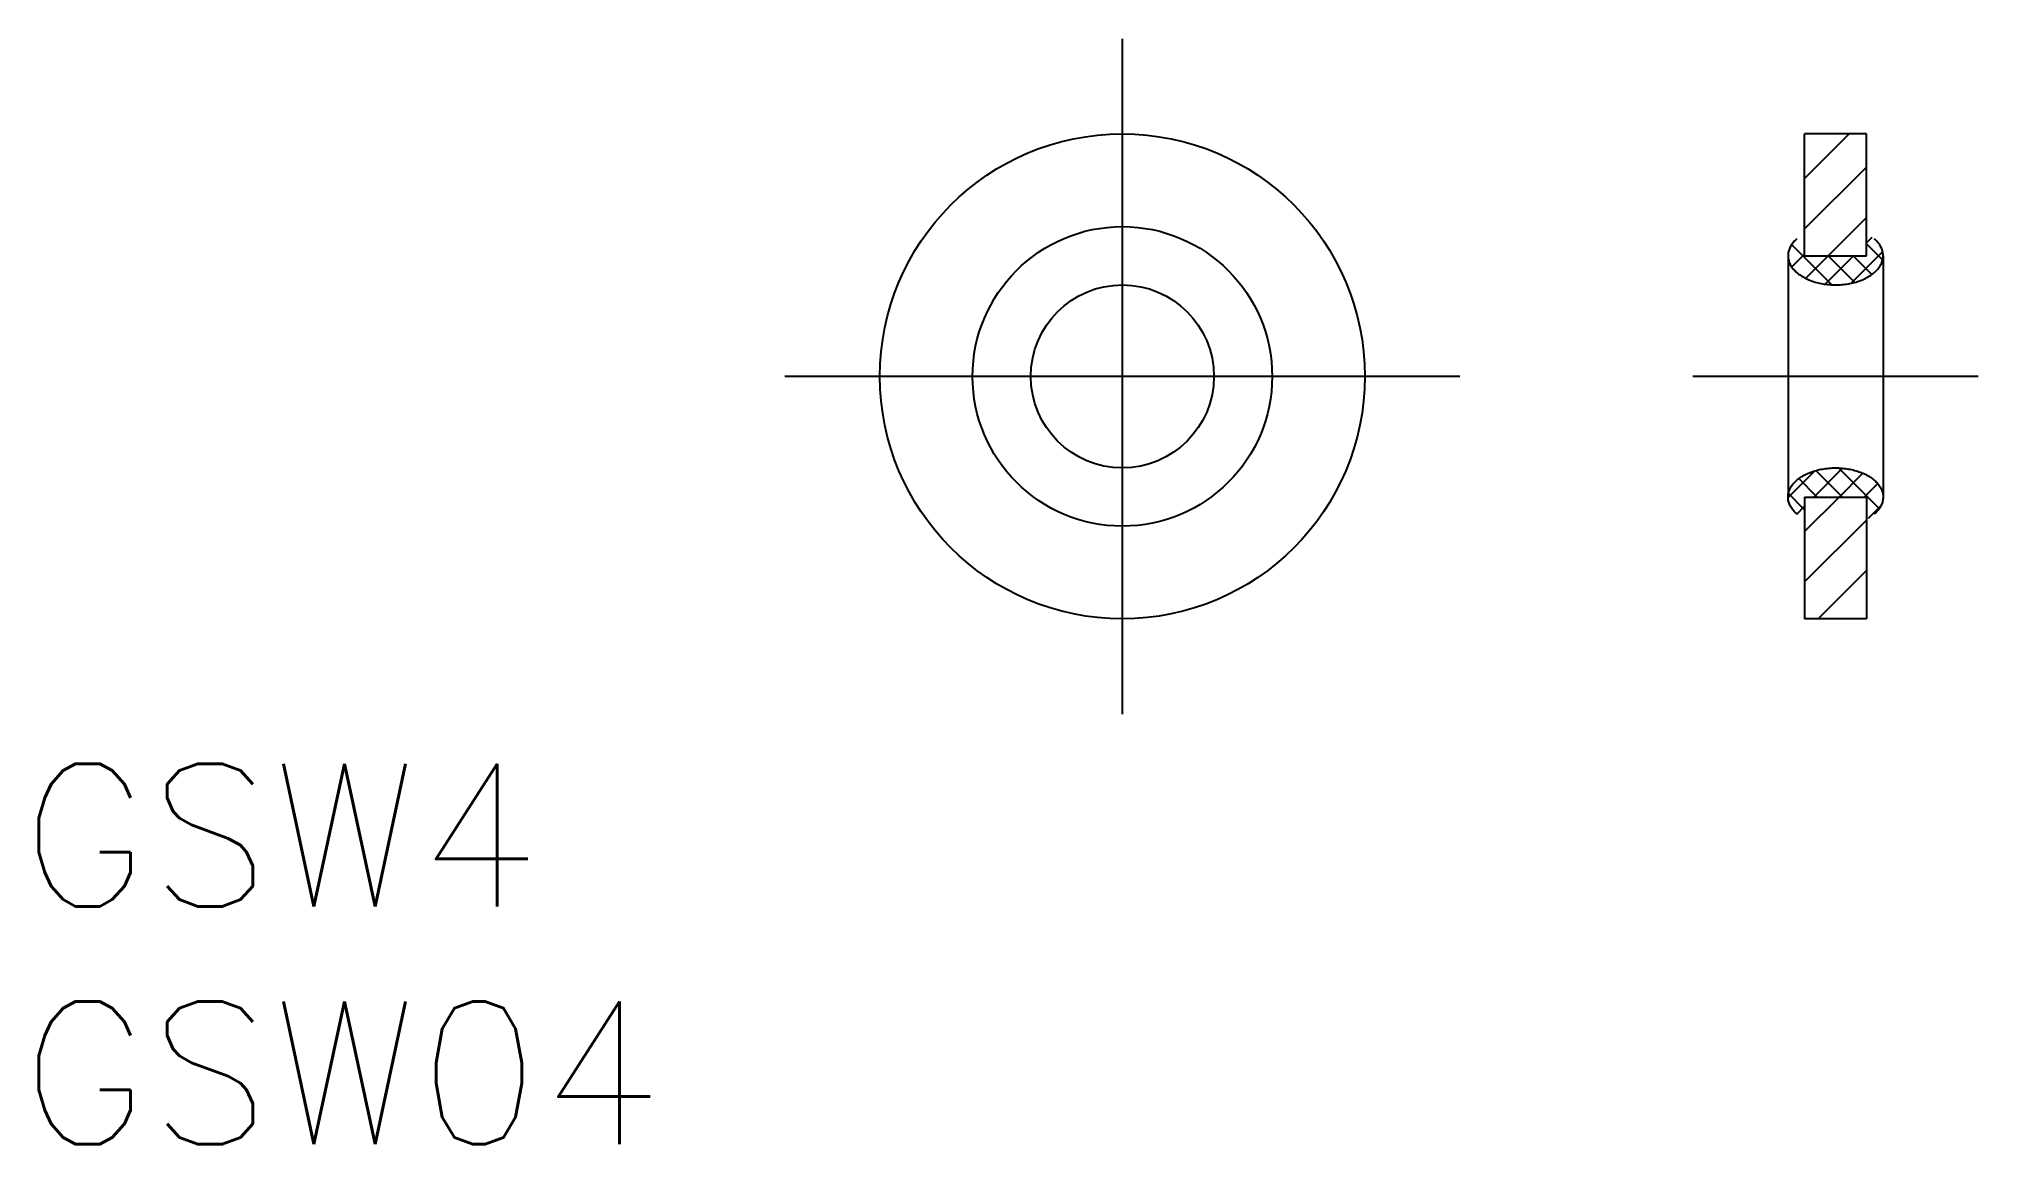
# Model space of a CAD drawing. Extents: x -22.8 to 18, y -16.1 to 7.1.
import ezdxf

# ---------------------------------------------------------------- set-up
doc = ezdxf.new("R2010")
doc.units = 0
doc.linetypes.add('CENTER', pattern=[50.8, 31.75, -6.35, 6.35, -6.35])
doc.layers.get('0').update_dxf_attribs({"linetype": 'CONTINUOUS'})
doc.layers.add('CENTER', color=1, linetype='CENTER')
doc.styles.get("Standard").update_dxf_attribs({"font": 'txt.shx', "height": 3, "bigfont": 'bigfont.shx'})

msp = doc.modelspace()

# ---------------------------------------------------------------- linework, layer by layer
at = {"color": 7, "linetype": 'CONTINUOUS'}
for p, q in [((15.65, 5.1), (14.35, 5.1)), ((14.35, 2.537), (14.35, 5.1)), ((15.65, 2.537), (15.65, 5.1)), ((14, 2.537), (14, -2.538)), ((14.35, 2.537), (15.65, 2.537)), ((16, 2.537), (16, -2.538)), ((14.35, -2.538), (15.65, -2.538)), ((14.35, -2.538), (14.35, -5.1)), ((15.65, -2.538), (15.65, -5.1)), ((15.65, -5.1), (14.35, -5.1))]:
    msp.add_line(p, q, dxfattribs=at)
at = {"color": 3, "linetype": 'CONTINUOUS'}
for p, q in [((14.35, 4.164), (15.286, 5.1)), ((14.35, 3.103), (15.65, 4.403)), ((14.845, 2.537), (15.65, 3.342)), ((15.65, 2.812), (15.768, 2.93)), ((14.921, 1.927), (14.076, 2.772)), ((14.078, 2.301), (14.35, 2.573)), ((14.37, 2.062), (14.845, 2.537)), ((14.778, 1.94), (15.375, 2.537)), ((15.402, 1.977), (14.841, 2.537)), ((15.327, 1.959), (15.99, 2.622)), ((15.765, 2.143), (15.371, 2.537)), ((15.99, 2.45), (15.65, 2.789)), ((14, -2.55), (14.564, -1.986)), ((14.543, -2.538), (15.149, -1.932)), ((15.143, -2.538), (14.586, -1.98)), ((15.917, -2.781), (15.062, -1.926)), ((15.073, -2.538), (15.575, -2.036)), ((14.613, -2.538), (14.225, -2.15)), ((15.604, -2.538), (15.887, -2.254)), ((14.35, -2.805), (14.008, -2.463)), ((14.187, -2.894), (14.35, -2.731)), ((14.35, -3.261), (15.073, -2.538)), ((15.692, -2.98), (15.958, -2.714)), ((14.35, -4.322), (15.65, -3.022)), ((14.632, -5.1), (15.65, -4.082))]:
    msp.add_line(p, q, dxfattribs=at)
at = {"color": 7, "linetype": 'CONTINUOUS'}
for points in [[(14.187, 2.894, 0), (14.168, 2.877, 0), (14.149, 2.859, 0), (14.132, 2.841, 0), (14.115, 2.823, 0), (14.1, 2.804, 0), (14.085, 2.785, 0), (14.072, 2.766, 0), (14.06, 2.746, 0), (14.049, 2.726, 0), (14.039, 2.706, 0), (14.03, 2.686, 0), (14.022, 2.665, 0), (14.015, 2.645, 0), (14.01, 2.624, 0), (14.006, 2.603, 0), (14.003, 2.582, 0), (14.001, 2.561, 0), (14, 2.54, 0), (14, 2.52, 0), (14.002, 2.499, 0), (14.005, 2.478, 0), (14.009, 2.457, 0), (14.014, 2.436, 0), (14.02, 2.415, 0), (14.027, 2.395, 0), (14.036, 2.375, 0), (14.046, 2.354, 0), (14.056, 2.335, 0), (14.068, 2.315, 0), (14.081, 2.296, 0), (14.095, 2.276, 0), (14.111, 2.258, 0), (14.127, 2.239, 0), (14.144, 2.221, 0), (14.162, 2.203, 0), (14.181, 2.186, 0), (14.201, 2.169, 0), (14.223, 2.152, 0), (14.245, 2.136, 0), (14.267, 2.121, 0), (14.291, 2.105, 0), (14.316, 2.091, 0), (14.341, 2.077, 0), (14.367, 2.063, 0), (14.394, 2.05, 0), (14.422, 2.038, 0), (14.45, 2.026, 0), (14.479, 2.015, 0), (14.508, 2.004, 0), (14.539, 1.994, 0), (14.569, 1.985, 0), (14.6, 1.976, 0), (14.632, 1.968, 0), (14.664, 1.961, 0), (14.697, 1.954, 0), (14.729, 1.948, 0), (14.762, 1.943, 0), (14.796, 1.938, 0), (14.83, 1.934, 0), (14.863, 1.931, 0), (14.897, 1.928, 0), (14.931, 1.926, 0), (14.966, 1.925, 0), (15, 1.925, 0), (15.034, 1.925, 0), (15.069, 1.926, 0), (15.103, 1.928, 0), (15.137, 1.931, 0), (15.17, 1.934, 0), (15.204, 1.938, 0), (15.238, 1.943, 0), (15.271, 1.948, 0), (15.303, 1.954, 0), (15.336, 1.961, 0), (15.368, 1.968, 0), (15.4, 1.976, 0), (15.431, 1.985, 0), (15.461, 1.994, 0), (15.492, 2.004, 0), (15.521, 2.015, 0), (15.55, 2.026, 0), (15.578, 2.038, 0), (15.606, 2.05, 0), (15.633, 2.063, 0), (15.659, 2.077, 0), (15.684, 2.091, 0), (15.709, 2.105, 0), (15.733, 2.121, 0), (15.755, 2.136, 0), (15.777, 2.152, 0), (15.799, 2.169, 0), (15.819, 2.186, 0), (15.838, 2.203, 0), (15.856, 2.221, 0), (15.873, 2.239, 0), (15.889, 2.258, 0), (15.905, 2.276, 0), (15.919, 2.296, 0), (15.932, 2.315, 0), (15.944, 2.335, 0), (15.954, 2.354, 0), (15.964, 2.375, 0), (15.973, 2.395, 0), (15.98, 2.415, 0), (15.986, 2.436, 0), (15.991, 2.457, 0), (15.995, 2.478, 0), (15.998, 2.499, 0), (16, 2.52, 0), (16, 2.54, 0), (15.999, 2.561, 0), (15.997, 2.582, 0), (15.994, 2.603, 0), (15.99, 2.624, 0), (15.985, 2.645, 0), (15.978, 2.665, 0), (15.97, 2.686, 0), (15.961, 2.706, 0), (15.951, 2.726, 0), (15.94, 2.746, 0), (15.928, 2.766, 0), (15.915, 2.785, 0), (15.9, 2.804, 0), (15.885, 2.823, 0), (15.868, 2.841, 0), (15.851, 2.859, 0), (15.832, 2.877, 0), (15.813, 2.894, 0)], [(14.187, -2.894, 0), (14.168, -2.877, 0), (14.149, -2.859, 0), (14.132, -2.841, 0), (14.115, -2.823, 0), (14.1, -2.804, 0), (14.085, -2.785, 0), (14.072, -2.766, 0), (14.06, -2.746, 0), (14.049, -2.726, 0), (14.039, -2.706, 0), (14.03, -2.686, 0), (14.022, -2.665, 0), (14.015, -2.645, 0), (14.01, -2.624, 0), (14.006, -2.603, 0), (14.003, -2.582, 0), (14.001, -2.561, 0), (14, -2.54, 0), (14, -2.52, 0), (14.002, -2.499, 0), (14.005, -2.478, 0), (14.009, -2.457, 0), (14.014, -2.436, 0), (14.02, -2.415, 0), (14.027, -2.395, 0), (14.036, -2.375, 0), (14.046, -2.354, 0), (14.056, -2.335, 0), (14.068, -2.315, 0), (14.081, -2.296, 0), (14.095, -2.276, 0), (14.111, -2.258, 0), (14.127, -2.239, 0), (14.144, -2.221, 0), (14.162, -2.203, 0), (14.181, -2.186, 0), (14.201, -2.169, 0), (14.223, -2.152, 0), (14.245, -2.136, 0), (14.267, -2.121, 0), (14.291, -2.105, 0), (14.316, -2.091, 0), (14.341, -2.077, 0), (14.367, -2.063, 0), (14.394, -2.05, 0), (14.422, -2.038, 0), (14.45, -2.026, 0), (14.479, -2.015, 0), (14.508, -2.004, 0), (14.539, -1.994, 0), (14.569, -1.985, 0), (14.6, -1.976, 0), (14.632, -1.968, 0), (14.664, -1.961, 0), (14.697, -1.954, 0), (14.729, -1.948, 0), (14.762, -1.943, 0), (14.796, -1.938, 0), (14.83, -1.934, 0), (14.863, -1.931, 0), (14.897, -1.928, 0), (14.931, -1.926, 0), (14.966, -1.925, 0), (15, -1.925, 0), (15.034, -1.925, 0), (15.069, -1.926, 0), (15.103, -1.928, 0), (15.137, -1.931, 0), (15.17, -1.934, 0), (15.204, -1.938, 0), (15.238, -1.943, 0), (15.271, -1.948, 0), (15.303, -1.954, 0), (15.336, -1.961, 0), (15.368, -1.968, 0), (15.4, -1.976, 0), (15.431, -1.985, 0), (15.461, -1.994, 0), (15.492, -2.004, 0), (15.521, -2.015, 0), (15.55, -2.026, 0), (15.578, -2.038, 0), (15.606, -2.05, 0), (15.633, -2.063, 0), (15.659, -2.077, 0), (15.684, -2.091, 0), (15.709, -2.105, 0), (15.733, -2.121, 0), (15.755, -2.136, 0), (15.777, -2.152, 0), (15.799, -2.169, 0), (15.819, -2.186, 0), (15.838, -2.203, 0), (15.856, -2.221, 0), (15.873, -2.239, 0), (15.889, -2.258, 0), (15.905, -2.276, 0), (15.919, -2.296, 0), (15.932, -2.315, 0), (15.944, -2.335, 0), (15.954, -2.354, 0), (15.964, -2.375, 0), (15.973, -2.395, 0), (15.98, -2.415, 0), (15.986, -2.436, 0), (15.991, -2.457, 0), (15.995, -2.478, 0), (15.998, -2.499, 0), (16, -2.52, 0), (16, -2.54, 0), (15.999, -2.561, 0), (15.997, -2.582, 0), (15.994, -2.603, 0), (15.99, -2.624, 0), (15.985, -2.645, 0), (15.978, -2.665, 0), (15.97, -2.686, 0), (15.961, -2.706, 0), (15.951, -2.726, 0), (15.94, -2.746, 0), (15.928, -2.766, 0), (15.915, -2.785, 0), (15.9, -2.804, 0), (15.885, -2.823, 0), (15.868, -2.841, 0), (15.851, -2.859, 0), (15.832, -2.877, 0), (15.813, -2.894, 0)]]:
    msp.add_polyline3d(points, dxfattribs=at)
for radius in [5.1, 3.15, 1.925]:
    msp.add_circle((0, 0), radius, dxfattribs=at)
at = {"layer": 'CENTER', "color": 1, "linetype": 'CENTER'}
for p, q in [((0, -7.1), (0, 7.1)), ((7.1, 0), (-7.1, 0)), ((18, 0), (12, 0))]:
    msp.add_line(p, q, dxfattribs=at)

# ---------------------------------------------------------------- texts
at = {"color": 7, "linetype": 'CONTINUOUS'}
for s, p in [('GSW4', (-23.175, -11.147)), ('GSW04', (-23.175, -16.147))]:
    msp.add_text(s, height=3, dxfattribs=at).set_placement(p)

doc.saveas('drawing.dxf')
